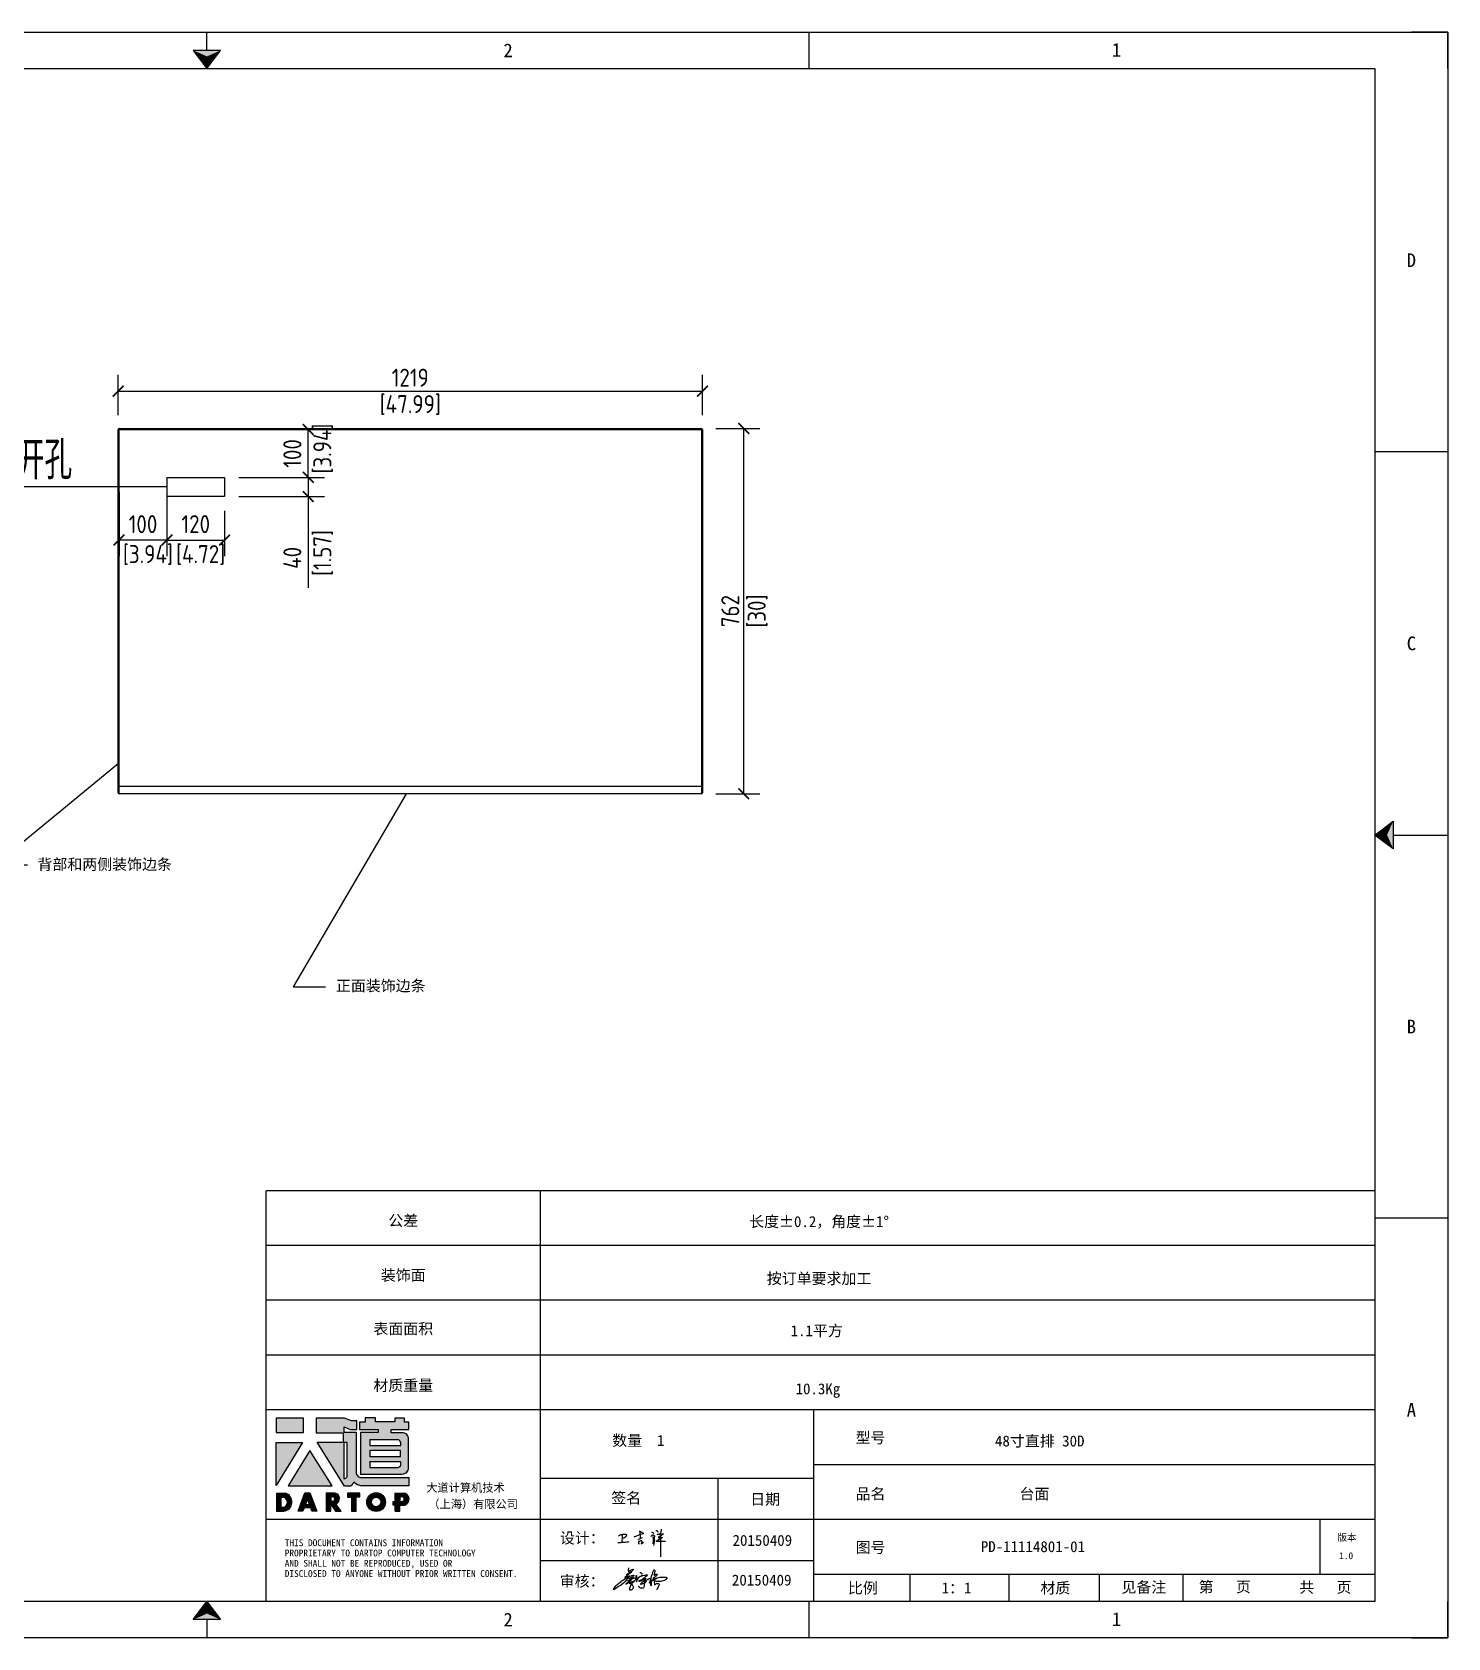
# Model space of a CAD drawing. Header units: inches. Extents: x 777 to 31414, y -57949 to 2393.
# Drawn here: x 26452 to 29406, y -57949 to -54598 of the extents above; entities that cross this region are included whole.
import ezdxf
from ezdxf import colors
from ezdxf.entities.mleader import LeaderData, LeaderLine
from ezdxf.enums import TextEntityAlignment as Align
from ezdxf.math import Vec2, Vec3

# ---------------------------------------------------------------- set-up
doc = ezdxf.new("R2010")
doc.units = ezdxf.units.IN
doc.header["$LTSCALE"] = 0.605
doc.header["$MEASUREMENT"] = 0
doc.header["$PDMODE"] = 3
doc.header["$PDSIZE"] = 0.25
doc.linetypes.add('DOT', pattern=[0.2, 0.1, -0.1])
doc.layers.get('0').update_dxf_attribs({"linetype": 'CONTINUOUS'})
doc.layers.get('Defpoints').update_dxf_attribs({"linetype": 'CONTINUOUS'})
doc.layers.add('dim', color=2, linetype='CONTINUOUS', lineweight=9)
for name, color, linetype in [('print', 30, 'CONTINUOUS'), ('TITLEBLOCK', 7, 'CONTINUOUS'), ('WORKSURFACE', 7, 'CONTINUOUS')]:
    doc.layers.add(name, color=color, linetype=linetype)
doc.styles.add('Dartop', font='')
doc.styles.add('Dartop Text Style', font='gbenor.shx', dxfattribs={"bigfont": 'gbcbig.shx'})
doc.styles.add('hzHT', font='simhei.ttf')
doc.styles.get("Standard").update_dxf_attribs({"font": 'txt', "width": 0.7})
doc.styles.get('Dartop').set_extended_font_data('FangSong_GB2312')
doc.dimstyles.new('Dartop DIM Style', dxfattribs={"dimscale": 15, "dimtxt": 2.5, "dimasz": 1.5, "dimexe": 2.25, "dimexo": 2, "dimtad": 1, "dimdec": 0, "dimdsep": 46, "dimtxsty": 'Dartop Text Style', "dimblk": 'ARCHTICK', "dimcen": 0.09, "dimadec": 1, "dimazin": 0, "dimtfac": 1, "dimtdec": 0, "dimtofl": 0, "dimtmove": 0, "dimatfit": 3, "dimfxl": 0, "dimtolj": 1, "dimtzin": 0, "dimarcsym": 0})
doc.dimstyles.get("Standard").update_dxf_attribs({"dimtxt": 0.1, "dimasz": 0.125, "dimexe": 0.18, "dimexo": 0.0625, "dimgap": 0.09, "dimtad": 0, "dimtih": 1, "dimtoh": 1, "dimdec": 3, "dimzin": 4, "dimdsep": 46, "dimtxsty": 'Standard', "dimblk": '_FILLED', "dimblk1": '_FILLED', "dimblk2": '_FILLED', "dimcen": 0.09, "dimadec": 0, "dimazin": 0, "dimtol": 1, "dimtp": 0.008, "dimtm": 0.008, "dimtfac": 1, "dimtdec": 3, "dimtofl": 0, "dimtmove": 0, "dimatfit": 3, "dimldrblk": '_FILLED', "dimfxl": 0, "dimtolj": 1, "dimtzin": 4, "dimarcsym": 0})

# ---------------------------------------------------------------- blocks, each defined once
blk = doc.blocks.new('*U140')
at = {"color": 254, "linetype": 'Continuous', "extrusion": (0, 0, -1)}
for points in [[(-17, 0.333), (-16.812, 0.25), (-17, 0.5)], [(-17, 0.333), (-17, 0.5), (-17.188, 0.25)], [(-17, 0.333), (-17.188, 0.25), (-16.812, 0.25)]]:
    blk.add_solid(points, dxfattribs=at)
blk = doc.blocks.new('*U139')
at = {"color": 254, "linetype": 'Continuous', "extrusion": (0, 0, -1)}
for points in [[(-33.167, 11), (-33, 11), (-33.25, 11.188)], [(-33.167, 11), (-33.25, 11.188), (-33.25, 10.812)], [(-33.167, 11), (-33.25, 10.812), (-33, 11)]]:
    blk.add_solid(points, dxfattribs=at)
blk = doc.blocks.new('*U141')
at = {"color": 254, "linetype": 'Continuous'}
for points in [[(17, 21.667), (17.188, 21.75), (16.812, 21.75)], [(17, 21.667), (16.812, 21.75), (17, 21.5)], [(17, 21.667), (17, 21.5), (17.188, 21.75)]]:
    blk.add_solid(points, dxfattribs=at)
blk = doc.blocks.new('dadao')
for p, q in [((48, 19.2), (44.9, 10.4)), ((44.9, 10.4), (51.2, 10.4)), ((51.2, 10.4), (48, 19.2))]:
    blk.add_line(p, q)
for points in [[(41.8, 121.6), (41.8, 143.7), (-0.4, 143.7), (-0.4, 121.6), (41.8, 121.6)], [(104.8, 122), (104.8, 130.3), (114.1, 126.3), (124.2, 126.3), (124.2, 139.6), (115.9, 139.6), (105.1, 143.9), (61.5, 143.9)], [(61.7, 144), (61.7, 121.3), (103.9, 121.3)], [(113.4, 38.7), (105.1, 38.7), (63, 106.5), (103.9, 106.5), (103.9, 120.9), (103.9, 121.3)], [(109.7, 53.6), (109.7, 106.2), (104.3, 106.2), (104.3, 50.4), (106.6, 50.4)], [(144.6, 94.4), (144.6, 84.8), (192, 84.8), (192, 94.1), (144.9, 94.1)], [(0, 28), (0, 0), (11.8, 0)], [(0.1, 28), (14, 28)], [(76.8, 28.2), (76.8, 0), (84.1, 0), (84.1, 11.1), (91.6, -0.1), (100.3, -0.1), (91.7, 11.1)], [(76.8, 28.2), (90.6, 28.2)], [(120.2, 45), (119.5, 45), (119.5, 44.6)], [(183.7, 0), (183.7, 9.6), (180.6, 9.6), (180.6, 14.9), (183.8, 14.9), (183.8, 28.1), (196.1, 28.1), (196.5, 28.1)], [(7.1, 21.8), (7.1, 6.1), (12, 6.1)], [(7.1, 21.8), (11.4, 21.8)], [(84, 22.7), (84, 15.3), (87.2, 15.3)], [(84, 22.7), (87.3, 22.7)], [(183.7, 0), (190.9, 0), (190.9, 9.6), (198.8, 9.6)], [(194.9, 22.3), (190.8, 22.3), (190.8, 15), (194.4, 15)]]:
    blk.add_lwpolyline(points)
blk.add_lwpolyline([(137.1, 144.2), (137.1, 137.9), (128.3, 137.9), (128.3, 126.5), (157.3, 126.5), (157.3, 121.5), (130.3, 121.5), (130.3, 57.5), (194.4, 57.5, 0.414214), (204.4, 67.5), (204.4, 111.3, 0.414214), (194.4, 121.3), (177.5, 121.3), (177.5, 126.3), (204.7, 126.3), (204.7, 137.7), (198.2, 137.7), (198.2, 143.9), (183.3, 143.9), (183.3, 138), (153, 138), (153, 144.2), (137.1, 144.2)], format="xyb", close=True)
for points in [[(-0.3, 106.2), (40.4, 106.2), (-0.3, 39.7), (-0.3, 106.2)], [(51.7, 94.1), (18.4, 39.3), (86.2, 39.3)], [(43.8, 28.2), (51.8, 28.2), (62.6, -0.1), (55, -0.1), (53.2, 5), (42.9, 5), (41.1, 0), (33.6, 0)], [(110, 28.1), (110, 21.9), (116, 21.9), (116, -0.1), (123.2, -0.1), (123.2, 22), (129.2, 22), (129.2, 28.1), (110, 28.1)]]:
    blk.add_lwpolyline(points, close=True)
for points in [[(104.8, 122), (123.4, 122), (123.4, 60, 0.414214), (131.4, 52), (204.8, 52), (204.8, 39.1), (131.7, 39.1)], [(144.3, 110.8), (144.3, 101.8), (192.3, 101.8), (192.3, 105.5, 0.414214), (187.3, 110.5), (144.3, 110.5)], [(144.6, 77), (144.6, 67.5), (187.6, 67.5, 0.414214), (192.6, 72.5), (192.6, 76.4), (144.6, 76.4)]]:
    blk.add_lwpolyline(points, format="xyb")
for radius in [14.5, 7.44]:
    blk.add_circle((154.2, 14.2), radius)
for centre, radius, start, end in [((99.2, 60.7), 12.6, 305.6399, 325.969), ((9.6, 14.2), 14.4, 278.6604, 72.3203), ((88.6, 19.4), 8.95, 290.6073, 77.2124), ((111.6, 46.7), 8.19, 282.9811, 347.6627), ((136, 61.7), 22.9, 226.7358, 259.3209), ((195.7, 18.6), 9.51, 288.8959, 85.2442), ((8.5, 13.9), 8.49, 294.2143, 69.7177), ((86.4, 19), 3.8, 282.527, 76.7196), ((193.7, 18.7), 3.8, 280.9891, 72.5513)]:
    blk.add_arc(centre, radius, start, end)
blk = doc.blocks.new('_FILLED')
at = {"color": 0, "linetype": 'ByBlock'}
blk.add_solid([(0, 0), (-1, 0.16), (-1, -0.16)], dxfattribs=at)
blk = doc.blocks.new('_ArchTick')
at = {"color": 0, "linetype": 'ByBlock', "const_width": 0.15}
blk.add_lwpolyline([(-0.5, -0.5), (0.5, 0.5)], dxfattribs=at)
blk = doc.blocks.new('*D195')
at = {"layer": 'Defpoints', "color": 0}
for p in [(27850.5, -55347.3), (26631.5, -55427.2), (27850.5, -55427.2)]:
    blk.add_point(p, dxfattribs=at)
at = {"layer": 'dim', "color": 0, "lineweight": -2}
for p, q in [((26631.5, -55397.2), (26631.5, -55313.5)), ((27850.5, -55397.2), (27850.5, -55313.5)), ((26631.5, -55347.3), (27850.5, -55347.3))]:
    blk.add_line(p, q, dxfattribs=at)
at = {"layer": 'dim', "color": 0, "lineweight": -2, "xscale": 22.5, "yscale": 22.5, "zscale": 22.5, "rotation": 180}
blk.add_blockref('_ArchTick', (26631.5, -55347.3), dxfattribs=at)
at = {"layer": 'dim', "color": 0, "lineweight": -2, "xscale": 22.5, "yscale": 22.5, "zscale": 22.5}
blk.add_blockref('_ArchTick', (27850.5, -55347.3), dxfattribs=at)
at = {"layer": 'dim', "color": 0, "char_height": 37.5, "attachment_point": 5, "style": 'Dartop Text Style'}
for s, insert in [('\\A1;1219', (27241, -55319.1)), ('\\A1;[47.99]', (27241, -55376.2))]:
    blk.add_mtext(s, dxfattribs=dict(at, insert=insert))
blk = doc.blocks.new('*D196')
at = {"layer": 'Defpoints', "color": 0}
for p in [(27848.5, -55425.2), (27936.9, -55425.2), (27848.5, -56187.2)]:
    blk.add_point(p, dxfattribs=at)
at = {"layer": 'dim', "color": 0, "lineweight": -2}
for p, q in [((27878.5, -55425.2), (27970.6, -55425.2)), ((27936.9, -56187.2), (27936.9, -55425.2)), ((27878.5, -56187.2), (27970.6, -56187.2))]:
    blk.add_line(p, q, dxfattribs=at)
at = {"layer": 'dim', "color": 0, "lineweight": -2, "xscale": 22.5, "yscale": 22.5, "zscale": 22.5}
for p, rotation in [((27936.9, -55425.2), 90), ((27936.9, -56187.2), 270)]:
    blk.add_blockref('_ArchTick', p, dxfattribs=dict(at, rotation=rotation))
at = {"layer": 'dim', "color": 0, "char_height": 37.5, "attachment_point": 5, "rotation": 90, "style": 'Dartop Text Style'}
for s, insert in [('\\A1;762', (27908.7, -55806.2)), ('\\A1;[30]', (27965.8, -55806.2))]:
    blk.add_mtext(s, dxfattribs=dict(at, insert=insert))
blk = doc.blocks.new('h')
for p, q in [((20773.3, -2331.8), (20775.3, -2338.7)), ((20789.1, -2340.9), (20773.5, -2331.9)), ((20775.3, -2338.7), (20775.6, -2351.2)), ((20845.7, -2343.5), (20848.4, -2353)), ((20768.1, -2360.9), (20773, -2359.1)), ((20769.5, -2366.9), (20769.8, -2370.6)), ((20769.8, -2370.6), (20770.9, -2378)), ((20770.9, -2378), (20771.5, -2370.6)), ((20772.4, -2369.3), (20774.9, -2367.8)), ((20773, -2359.1), (20784.1, -2355.2)), ((20775.6, -2351.2), (20775.5, -2357.3)), ((20782.2, -2369.2), (20780, -2377.1)), ((20780, -2377.1), (20788.3, -2371.3)), ((20780.1, -2366.4), (20780.8, -2366.4)), ((20781.9, -2367.4), (20782.2, -2369.2)), ((20848.9, -2370.3), (20847.9, -2424)), ((20848.4, -2353), (20848.9, -2370.3))]:
    blk.add_line(p, q)
for points in [[(20699.1, -2348.2, -0.029745), (20704.6, -2345.4, -0.046842), (20708.4, -2344.2, -0.00919), (20714.3, -2343, -0.018517), (20717.2, -2342.5, -0.037841), (20720.3, -2342.4, -0.039541), (20723.2, -2342.8, -0.149785), (20726, -2344.3, -0.204935), (20726.9, -2346.6, -0.074872), (20726.5, -2348.3, -0.061615), (20725.6, -2350.3, -0.034204), (20723.8, -2352.6, -0.045776), (20722.3, -2354.1, -0.054985), (20720.4, -2355.3, -0.036348), (20717.3, -2356.5, -0.067752), (20715.7, -2356.8, -0.043553), (20713.2, -2356.7)], [(20755, -2351.9, -0.024077), (20759.9, -2350.1, -0.013147), (20768.7, -2346.5, -0.00522), (20775.4, -2344.1, -0.018517), (20777.3, -2343.4, -0.008274), (20786.3, -2341, -0.039541), (20788.3, -2340.8, -0.079216), (20789.4, -2341, -0.204935)], [(20816.8, -2335, -0.053561), (20819.6, -2336.1, -0.075272), (20821.3, -2337.3, -0.005295), (20822.5, -2338.5, -0.009337), (20823.1, -2339.1, -0.026146), (20823.7, -2339.8, -0.016644), (20824.5, -2340.9)], [(20832.1, -2329.2, -0.053561), (20834.9, -2330.3, -0.075272), (20836.7, -2331.5, -0.005295), (20837.8, -2332.6, -0.009337), (20838.5, -2333.3, -0.026146), (20839, -2334, -0.016644), (20839.8, -2335.1)], [(20836, -2343.7, -0.02797), (20842.1, -2342.6, -0.048868), (20845.6, -2342.2, -0.00919), (20851.1, -2341.4, -0.018517), (20853.9, -2341.1, -0.037841), (20856.7, -2341.2, -0.039541), (20859.4, -2341.6, -0.018282), (20840.6, -2354.7, -0.000937)], [(20847.6, -2340.2, 0.021784), (20849.6, -2335.9, 0.028296), (20850.8, -2332.4, 0.008136), (20851.9, -2328.2, 0.028913), (20852.2, -2327, 0.08193), (20852.1, -2325.9, 0.075058), (20851.7, -2324.7, 0.275043)], [(20696.6, -2372.4, 0.002073), (20710.6, -2371.9, 0.016137), (20719.6, -2371.3, 0.008314), (20736.9, -2369.3)], [(20813.5, -2350.1, 0.007348), (20815.9, -2348.7, 0.008421), (20818, -2347.3, 0.009459), (20819.7, -2346.2, -0.016325), (20820.7, -2345.5, -0.173771), (20821.8, -2345.3, -0.085159), (20823.9, -2346, -0.125883), (20826, -2347.9, -0.160659), (20826.6, -2350.1, -0.010447), (20826.5, -2352.3, -0.008247), (20826.2, -2355.1, -0.002698), (20825.3, -2374, 0.001562), (20823.9, -2383.7, 0.016137)]]:
    blk.add_lwpolyline(points, format="xyb")
for points in [[(20711.3, -2343.5), (20711.3, -2343.5), (20711.5, -2355.8), (20710.7, -2368), (20710.6, -2371.9)], [(20821.5, -2350.6), (20822.4, -2359.2), (20822.2, -2364.9), (20821.7, -2369), (20821.3, -2376.3), (20823.6, -2368.5), (20827.2, -2366.3), (20829.5, -2366.3)], [(20840.6, -2354.7), (20850, -2354.7), (20855, -2354.3), (20845.9, -2361.1), (20840.5, -2364), (20833, -2367.5), (20863.2, -2367.4), (20865.9, -2367.3)]]:
    blk.add_lwpolyline(points)
for centre, radius, start, end in [((20773.7, -2371.2), 2.3, 121.9907, 163.6016), ((20787.5, -2406), 40.3, 100.6183, 108.2482), ((20780.8, -2367.6), 1.15, 9.4675, 90)]:
    blk.add_arc(centre, radius, start, end)
blk = doc.blocks.new('CAIYUQIANG')
for p, q in [((27649.9, -25061), (27651.9, -25059.4)), ((27651.9, -25059.4), (27654.7, -25057.2)), ((27654.7, -25057.2), (27656.5, -25055.9)), ((27656.5, -25055.9), (27658.3, -25054.6)), ((27659.8, -25060.4), (27656.6, -25063.3)), ((27658.3, -25054.6), (27659.6, -25053.7)), ((27659.6, -25053.7), (27662.2, -25052.1)), ((27660.6, -25059.8), (27659.8, -25060.4)), ((27663.6, -25056.9), (27660.6, -25059.8)), ((27662.2, -25052.1), (27664.9, -25050.5)), ((27662.9, -25048.8), (27669.7, -25045.8)), ((27663.2, -25048.6), (27662.9, -25048.8)), ((27663.6, -25048.1), (27663.2, -25048.6)), ((27665.3, -25046.6), (27663.6, -25048.1)), ((27666.3, -25053.5), (27663.6, -25056.9)), ((27664.9, -25050.5), (27668.5, -25048.7)), ((27667.5, -25060.4), (27664.9, -25062)), ((27667.4, -25044.9), (27665.3, -25046.6)), ((27675.7, -25037.4), (27665.9, -25043)), ((27665.9, -25043), (27677.3, -25038.1)), ((27668.2, -25051.4), (27666.3, -25053.5)), ((27670.6, -25042.2), (27667.4, -25044.9)), ((27670.3, -25058.4), (27667.5, -25060.4)), ((27667.7, -25061.6), (27670.5, -25060.2)), ((27670.9, -25048.6), (27668.2, -25051.4)), ((27668.5, -25048.7), (27673.6, -25046.3)), ((27668.6, -25056), (27674.9, -25053.6)), ((27672.1, -25054.2), (27668.6, -25056)), ((27670.4, -25028.6), (27669.5, -25034.5)), ((27669.5, -25034.5), (27670.5, -25036.5)), ((27669.7, -25045.8), (27671.3, -25045.2)), ((27672, -25057.1), (27670.3, -25058.4)), ((27670.5, -25036.5), (27674.7, -25033.4)), ((27670.5, -25060.2), (27673.3, -25059)), ((27677.3, -25038.1), (27670.6, -25042.2)), ((27671.5, -25047.3), (27670.9, -25048.6)), ((27671.2, -25051), (27679.4, -25049.8)), ((27674.1, -25050.1), (27671.2, -25051)), ((27671.3, -25045.2), (27672.1, -25045.7)), ((27672.1, -25046.2), (27671.5, -25047.3)), ((27672.5, -25060.1), (27671.9, -25060.4)), ((27671.9, -25060.4), (27674.3, -25061.5)), ((27673.8, -25055.8), (27672, -25057.1)), ((27672.1, -25045.7), (27672.1, -25046.2)), ((27675.9, -25052.3), (27672.1, -25054.2)), ((27673.8, -25059.6), (27672.5, -25060.1)), ((27673.3, -25059), (27675.5, -25058)), ((27673.6, -25046.3), (27677.4, -25044.5)), ((27676.2, -25054), (27673.8, -25055.8)), ((27675.2, -25059.1), (27673.8, -25059.6)), ((27676.5, -25048.8), (27674.1, -25050.1)), ((27674.7, -25033.4), (27678, -25031.9)), ((27674.9, -25053.6), (27676.8, -25053.2)), ((27677.8, -25058), (27675.2, -25059.1)), ((27675.5, -25058), (27677.9, -25056.9)), ((27679.9, -25033), (27675.7, -25037.4)), ((27678.6, -25051.7), (27675.9, -25052.3)), ((27677.2, -25053.4), (27676.2, -25054)), ((27679.1, -25047.4), (27676.5, -25048.8)), ((27676.8, -25053.2), (27677.2, -25053.4)), ((27677.4, -25044.5), (27680, -25043.8)), ((27677.5, -25061.9), (27679.6, -25059.6)), ((27679, -25057.7), (27677.8, -25058)), ((27677.9, -25056.9), (27680, -25056.9)), ((27678, -25031.9), (27679.7, -25031.6)), ((27683.3, -25050.5), (27678.6, -25051.7)), ((27680, -25057.5), (27679, -25057.7)), ((27680.6, -25045.9), (27679.1, -25047.4)), ((27679.4, -25049.8), (27681.5, -25049.6)), ((27679.6, -25059.6), (27680.6, -25058.4)), ((27679.7, -25031.6), (27680.1, -25032.2)), ((27680.1, -25032.2), (27679.9, -25033)), ((27680, -25043.8), (27681.2, -25043.8)), ((27680, -25056.9), (27680.5, -25057.1)), ((27680.5, -25057.1), (27680, -25057.5)), ((27681.2, -25044.7), (27680.6, -25045.9)), ((27680.6, -25058.4), (27681.3, -25057.6)), ((27681.2, -25043.8), (27681.2, -25044.7)), ((27681.3, -25057.6), (27682.9, -25055.7)), ((27681.5, -25049.6), (27682.7, -25049.7)), ((27682.7, -25049.7), (27683.3, -25050.5)), ((27682.9, -25055.7), (27683.9, -25054.7)), ((27683.9, -25054.7), (27684.6, -25054)), ((27684.6, -25054), (27685.6, -25053.1)), ((27685.6, -25053.1), (27686, -25048.7)), ((27686, -25048.7), (27686.1, -25046.8)), ((27686.1, -25046.8), (27686.2, -25045.4)), ((27686.2, -25045.4), (27686.3, -25045)), ((27686.3, -25045), (27686.6, -25045)), ((27686.6, -25045), (27686.7, -25045.1)), ((27686.7, -25045.1), (27686.9, -25049.2)), ((27686.9, -25049.2), (27686.9, -25051.7)), ((27686.9, -25051.7), (27686.9, -25054.8)), ((27686.9, -25054.8), (27686.9, -25055.8)), ((27686.9, -25055.8), (27687, -25056.5)), ((27687, -25056.5), (27687.2, -25056.9)), ((27687.2, -25056.9), (27687.5, -25056.9)), ((27687.5, -25056.9), (27687.8, -25056.5)), ((27687.8, -25056.5), (27688, -25055.9)), ((27688, -25055.9), (27688.6, -25054.6)), ((27688.6, -25054.6), (27689.1, -25053.3)), ((27689.1, -25053.3), (27689.5, -25052.1)), ((27689.5, -25052.1), (27690.2, -25050.1)), ((27690.2, -25050.1), (27690.5, -25049.4)), ((27690.5, -25049.4), (27691.2, -25048.7)), ((27691.2, -25048.7), (27693.8, -25046.9)), ((27692.5, -25055.7), (27691.9, -25055.8)), ((27691.9, -25055.8), (27691.9, -25056.2)), ((27691.9, -25056.2), (27693.4, -25056.2)), ((27693.9, -25055.2), (27692.5, -25055.7)), ((27693.4, -25056.2), (27695.2, -25055.9)), ((27693.8, -25046.9), (27694.7, -25046.4)), ((27697.3, -25053.7), (27693.9, -25055.2)), ((27694.7, -25046.4), (27695.8, -25045.9)), ((27695.2, -25055.9), (27696.4, -25055.5)), ((27695.8, -25045.9), (27698.2, -25045)), ((27696.4, -25055.5), (27698.6, -25054.5)), ((27698, -25059.9), (27696.5, -25061.2)), ((27700.1, -25052.2), (27697.3, -25053.7)), ((27700.7, -25057.4), (27698, -25059.9)), ((27698.2, -25045), (27699.9, -25044.7)), ((27698.6, -25054.5), (27700.1, -25053.8)), ((27699.9, -25044.7), (27702.8, -25044)), ((27703.1, -25050.1), (27700.1, -25052.2)), ((27700.1, -25053.8), (27701.4, -25053.2)), ((27703.2, -25055.4), (27700.7, -25057.4)), ((27701.4, -25053.2), (27703, -25052.5)), ((27701.9, -25060.7), (27705, -25058.6)), ((27702.8, -25044), (27704.8, -25043.7)), ((27703, -25052.5), (27704.6, -25051.8)), ((27703.4, -25059.2), (27703, -25063.9)), ((27705.3, -25048.2), (27703.1, -25050.1)), ((27705.1, -25053.8), (27703.2, -25055.4)), ((27703.5, -25058.1), (27703.4, -25059.2)), ((27703.9, -25057), (27703.5, -25058.1)), ((27704.3, -25056.3), (27703.9, -25057)), ((27704.9, -25055.3), (27704.3, -25056.3)), ((27704.6, -25051.8), (27705.9, -25051.1)), ((27704.8, -25043.7), (27707, -25043.4)), ((27705.1, -25055), (27704.9, -25055.3)), ((27705, -25058.6), (27706.4, -25057.7)), ((27706, -25052.8), (27705.1, -25053.8)), ((27706.3, -25055), (27705.1, -25055)), ((27708, -25045.9), (27705.3, -25048.2)), ((27705.9, -25051.1), (27706.4, -25051.1)), ((27706.6, -25051.6), (27706, -25052.8)), ((27706.8, -25055.3), (27706.3, -25055)), ((27706.4, -25051.1), (27706.6, -25051.6)), ((27706.4, -25057.7), (27707.4, -25057)), ((27707.5, -25055.8), (27706.8, -25055.3)), ((27707, -25043.4), (27708, -25043.4)), ((27707.4, -25057), (27707.8, -25056.8)), ((27707.8, -25056.8), (27707.5, -25055.8)), ((27708, -25043.4), (27709, -25043.5)), ((27710.1, -25044), (27708, -25045.9)), ((27709, -25043.5), (27709.7, -25043.8)), ((27709.7, -25043.8), (27710.1, -25044)), ((27710, -25054.2), (27711.2, -25052.7)), ((27711.2, -25052.7), (27712.6, -25051.4)), ((27712.6, -25051.4), (27713.4, -25050.9)), ((27713.4, -25050.9), (27714.2, -25050.8)), ((27713.7, -25060.6), (27714.5, -25059.1)), ((27714, -25059.3), (27713.7, -25060.1)), ((27713.7, -25060.1), (27713.7, -25060.6)), ((27714.3, -25058.6), (27714, -25059.3)), ((27714.2, -25050.8), (27715, -25050.8)), ((27715, -25056.9), (27714.3, -25058.6)), ((27714.5, -25059.1), (27715.1, -25058.3)), ((27715, -25050.8), (27715.4, -25050.8)), ((27715.5, -25055.4), (27715, -25056.9)), ((27715.1, -25058.3), (27715.6, -25057.9)), ((27715.4, -25050.8), (27715.6, -25051)), ((27715.9, -25053.9), (27715.5, -25055.4)), ((27715.6, -25051), (27715.8, -25051.2)), ((27715.6, -25057.9), (27716.2, -25057.8)), ((27715.8, -25051.2), (27715.9, -25051.2)), ((27715.9, -25051.2), (27716, -25051.4)), ((27716, -25053.3), (27715.9, -25053.9)), ((27716, -25051.4), (27716, -25051.4)), ((27716, -25051.4), (27716, -25051.5)), ((27716, -25051.5), (27716.1, -25051.6)), ((27716.1, -25052.4), (27716, -25053.3)), ((27716.1, -25051.6), (27716.1, -25051.8)), ((27716.1, -25051.8), (27716.1, -25052.4)), ((27716.2, -25057.8), (27716.9, -25057.9)), ((27716.8, -25062.6), (27717, -25060.1)), ((27716.9, -25057.9), (27717.2, -25058.1)), ((27717, -25060.1), (27717.1, -25058.6)), ((27717.1, -25058.6), (27717.2, -25057.5)), ((27717.2, -25057.5), (27717.7, -25052.4)), ((27717.2, -25058.1), (27717.6, -25058.7)), ((27717.6, -25058.7), (27717.6, -25060.8)), ((27717.7, -25050), (27718.5, -25046)), ((27717.7, -25052.4), (27717.7, -25050)), ((27718.5, -25046), (27720.2, -25040.9)), ((27719, -25056.7), (27720.6, -25055.2)), ((27719, -25056.7), (27720.6, -25055.4)), ((27720.6, -25055.4), (27719, -25056.7)), ((27719.4, -25056.1), (27719, -25056.7)), ((27720.3, -25054.8), (27719.4, -25056.1)), ((27720.2, -25040.9), (27720.7, -25039.5)), ((27721, -25053.7), (27720.3, -25054.8)), ((27720.6, -25055.2), (27721.9, -25054.1)), ((27720.7, -25039.5), (27721.2, -25038)), ((27722.6, -25051.2), (27721, -25053.7)), ((27721.2, -25038), (27721.6, -25036.6)), ((27721.6, -25036.6), (27722.4, -25034.9)), ((27721.8, -25052.4), (27722.1, -25051.2)), ((27721.9, -25054.1), (27721.8, -25052.4)), ((27721.9, -25054.1), (27723.5, -25052.8)), ((27722.2, -25054.5), (27721.9, -25054.1)), ((27722.1, -25051.2), (27722.6, -25049.3)), ((27723.2, -25055.7), (27722.2, -25054.5)), ((27722.4, -25034.9), (27723.3, -25033.3)), ((27722.6, -25049.3), (27723.4, -25048.2)), ((27723.9, -25049.1), (27722.6, -25051.2)), ((27725.1, -25056.1), (27723.2, -25055.7)), ((27723.3, -25033.3), (27723.8, -25032.7)), ((27723.4, -25048.2), (27724, -25048.2)), ((27723.5, -25052.8), (27725.7, -25051.8)), ((27723.8, -25032.7), (27724.4, -25032.7)), ((27724.9, -25047.9), (27723.9, -25049.1)), ((27724.2, -25041.9), (27724, -25042.9)), ((27724, -25042.9), (27724, -25043.8)), ((27724, -25043.8), (27724.5, -25044.5)), ((27724, -25048.2), (27725, -25049.3)), ((27724.3, -25057.3), (27724.1, -25059.8)), ((27724.1, -25059.8), (27724.2, -25062.5)), ((27724.7, -25038.7), (27724.2, -25041.9)), ((27724.8, -25054.3), (27724.3, -25057.3)), ((27724.3, -25057.3), (27724.3, -25057.3)), ((27724.4, -25032.7), (27724.8, -25033.4)), ((27724.5, -25044.5), (27724.9, -25044.1)), ((27726, -25051.7), (27724.6, -25052.3)), ((27724.6, -25052.3), (27724.8, -25054.3)), ((27724.9, -25037.3), (27724.7, -25038.7)), ((27724.8, -25033.4), (27725.1, -25034.5)), ((27725.1, -25035.4), (27724.9, -25037.3)), ((27724.9, -25044.1), (27726.2, -25043.2)), ((27726.1, -25047), (27724.9, -25047.9)), ((27725, -25049.3), (27726, -25051.7)), ((27725.1, -25034.5), (27725.1, -25035.4)), ((27728.6, -25056.9), (27725.1, -25056.1)), ((27725.7, -25051.8), (27728.1, -25050.8)), ((27727.7, -25045.8), (27726.1, -25047)), ((27726.2, -25043.2), (27727.3, -25042.5)), ((27727.3, -25042.5), (27728.7, -25041.6)), ((27728.8, -25044.9), (27727.7, -25045.8)), ((27728.1, -25050.8), (27730.4, -25049.9)), ((27731.5, -25056.9), (27728.6, -25056.9)), ((27728.7, -25041.6), (27729.4, -25041.6)), ((27729.8, -25043.2), (27728.8, -25044.9)), ((27729.4, -25041.6), (27729.8, -25042.2)), ((27729.8, -25042.2), (27729.8, -25043.2)), ((27730.4, -25049.9), (27734.3, -25049)), ((27734.6, -25056.9), (27731.5, -25056.9)), ((27734.3, -25049), (27736.4, -25048.5)), ((27736.4, -25056.9), (27734.6, -25056.9)), ((27736.4, -25048.5), (27738, -25048.5)), ((27737.5, -25056.9), (27736.4, -25056.9)), ((27739.9, -25056.2), (27737.5, -25056.9)), ((27738, -25048.5), (27741.4, -25048.2)), ((27742.8, -25055.5), (27739.9, -25056.2)), ((27741.4, -25048.2), (27743.3, -25048.1)), ((27745.3, -25054.8), (27742.8, -25055.5)), ((27743.3, -25048.1), (27745.9, -25048.1)), ((27747, -25053.9), (27745.3, -25054.8)), ((27745.9, -25048.1), (27747.9, -25048.3)), ((27749, -25052.8), (27747, -25053.9)), ((27747.9, -25048.3), (27749.6, -25048.7)), ((27749.8, -25051.7), (27749, -25052.8)), ((27749.6, -25048.7), (27750.5, -25049.8)), ((27750.6, -25050.8), (27749.8, -25051.7)), ((27750.5, -25049.8), (27750.6, -25050.8)), ((27639.2, -25074.1), (27639.8, -25072.4)), ((27640.1, -25074.1), (27639.2, -25074.1)), ((27639.8, -25072.4), (27641, -25070.5)), ((27641.8, -25073.4), (27640.1, -25074.1)), ((27641, -25070.5), (27642.4, -25068.7)), ((27643.4, -25072.1), (27641.8, -25073.4)), ((27642.4, -25068.7), (27644.1, -25066.6)), ((27645.7, -25070.6), (27643.4, -25072.1)), ((27644.1, -25066.6), (27646.1, -25064.4)), ((27649.4, -25068), (27645.7, -25070.6)), ((27646.1, -25064.4), (27648.2, -25062.5)), ((27648.2, -25062.5), (27649.9, -25061)), ((27653.3, -25065.6), (27649.4, -25068)), ((27656.6, -25063.3), (27653.3, -25065.6)), ((27664.9, -25062.9), (27667.7, -25061.6)), ((27664.9, -25062), (27664.9, -25062.9)), ((27672.7, -25072.4), (27673.6, -25068.9)), ((27672.7, -25073.7), (27672.7, -25072.4)), ((27672.9, -25074.4), (27672.7, -25073.7)), ((27673.5, -25075.1), (27672.9, -25074.4)), ((27674.1, -25075.4), (27673.5, -25075.1)), ((27673.6, -25068.9), (27674.3, -25066.8)), ((27675, -25075.4), (27674.1, -25075.4)), ((27674.3, -25061.5), (27677.2, -25063.7)), ((27674.3, -25066.8), (27675.3, -25065)), ((27676.4, -25074.9), (27675, -25075.4)), ((27675.3, -25065), (27676.4, -25063.4)), ((27676.4, -25063.4), (27677.5, -25061.9)), ((27677.2, -25074.4), (27676.4, -25074.9)), ((27677.2, -25063.7), (27678.8, -25065.4)), ((27678.3, -25073.5), (27677.2, -25074.4)), ((27679.1, -25072.5), (27678.3, -25073.5)), ((27678.8, -25065.4), (27679.4, -25066.6)), ((27679.8, -25071), (27679.1, -25072.5)), ((27679.4, -25066.6), (27679.9, -25067.9)), ((27680, -25070), (27679.8, -25071)), ((27679.9, -25067.9), (27680, -25069)), ((27680, -25069), (27680, -25070)), ((27691, -25067.9), (27690.7, -25067.5)), ((27691.8, -25068.5), (27691, -25067.9)), ((27692.9, -25069.4), (27691.8, -25068.5)), ((27694, -25070.3), (27692.9, -25069.4)), ((27695.5, -25070.9), (27694, -25070.3)), ((27695.5, -25062.1), (27695, -25062.5)), ((27695, -25062.5), (27695, -25062.8)), ((27695, -25062.8), (27695.4, -25063)), ((27695.4, -25063), (27696.6, -25063)), ((27696.5, -25061.2), (27695.5, -25062.1)), ((27697.1, -25071.4), (27695.5, -25070.9)), ((27696.6, -25063), (27698.7, -25062.4)), ((27699, -25071.4), (27697.1, -25071.4)), ((27698.7, -25062.4), (27701.9, -25060.7)), ((27700.5, -25071.4), (27699, -25071.4)), ((27701.7, -25070.7), (27700.5, -25071.4)), ((27702.4, -25068.8), (27701.7, -25070.7)), ((27702.9, -25065), (27702.4, -25068.8)), ((27703, -25063.9), (27702.9, -25065)), ((27716.6, -25063.7), (27716.8, -25062.6)), ((27716.6, -25064.9), (27716.6, -25063.7)), ((27717, -25065.4), (27716.6, -25064.9)), ((27718.3, -25066.4), (27717, -25065.4)), ((27717.6, -25060.8), (27717.6, -25062.5)), ((27717.6, -25062.5), (27717.7, -25064.3)), ((27717.7, -25064.3), (27717.7, -25065.5)), ((27717.7, -25065.5), (27718.3, -25066.4)), ((27724.2, -25062.5), (27724.5, -25063.9)), ((27724.5, -25063.9), (27726.1, -25063.8)), ((27726.1, -25063.8), (27727.2, -25062.4)), ((27727.2, -25062.4), (27728.7, -25061.7)), ((27728.7, -25061.7), (27730.6, -25061.7)), ((27729.9, -25073.7), (27728.8, -25073.7)), ((27730.7, -25072), (27729.9, -25073.7)), ((27730.6, -25061.7), (27732.5, -25061.7)), ((27732.4, -25068.5), (27730.7, -25072)), ((27733.1, -25067), (27732.4, -25068.5)), ((27732.5, -25061.7), (27734, -25062.9)), ((27734, -25064.2), (27733.1, -25067)), ((27734, -25062.9), (27734, -25064.2))]:
    blk.add_line(p, q)
blk.add_lwpolyline([(27694.2, -25038.4, -0.053561), (27695.8, -25039, -0.075272), (27696.8, -25039.7, -0.005295), (27697.5, -25040.4, -0.009337), (27697.9, -25040.8, -0.026146), (27698.2, -25041.2, -0.016644), (27698.7, -25041.9)], format="xyb")
blk = doc.blocks.new('*D197')
at = {"layer": 'Defpoints', "color": 0}
for p in [(26633.5, -55527.2), (26733.5, -55527.2), (26633.5, -55657.9)]:
    blk.add_point(p, dxfattribs=at)
at = {"layer": 'dim', "color": 0, "lineweight": -2}
for p, q in [((26633.5, -55557.2), (26633.5, -55691.7)), ((26733.5, -55557.2), (26733.5, -55691.7)), ((26733.5, -55657.9), (26633.5, -55657.9))]:
    blk.add_line(p, q, dxfattribs=at)
at = {"layer": 'dim', "color": 0, "lineweight": -2, "xscale": 22.5, "yscale": 22.5, "zscale": 22.5, "rotation": 180}
blk.add_blockref('_ArchTick', (26633.5, -55657.9), dxfattribs=at)
at = {"layer": 'dim', "color": 0, "lineweight": -2, "xscale": 22.5, "yscale": 22.5, "zscale": 22.5}
blk.add_blockref('_ArchTick', (26733.5, -55657.9), dxfattribs=at)
at = {"layer": 'dim', "color": 0, "insert": (26683.5, -55657.9), "char_height": 37.5, "attachment_point": 5, "style": 'Dartop Text Style'}
blk.add_mtext('\\A1;100\\P [3.94]', dxfattribs=at)
blk = doc.blocks.new('*D198')
at = {"layer": 'Defpoints', "color": 0}
for p in [(26733.5, -55567.2), (26853.5, -55567.2), (26853.5, -55657.9)]:
    blk.add_point(p, dxfattribs=at)
at = {"layer": 'dim', "color": 0, "lineweight": -2}
for p, q in [((26733.5, -55597.2), (26733.5, -55691.7)), ((26853.5, -55597.2), (26853.5, -55691.7)), ((26733.5, -55657.9), (26853.5, -55657.9))]:
    blk.add_line(p, q, dxfattribs=at)
at = {"layer": 'dim', "color": 0, "lineweight": -2, "xscale": 22.5, "yscale": 22.5, "zscale": 22.5, "rotation": 180}
blk.add_blockref('_ArchTick', (26733.5, -55657.9), dxfattribs=at)
at = {"layer": 'dim', "color": 0, "lineweight": -2, "xscale": 22.5, "yscale": 22.5, "zscale": 22.5}
blk.add_blockref('_ArchTick', (26853.5, -55657.9), dxfattribs=at)
at = {"layer": 'dim', "color": 0, "insert": (26793.5, -55657.9), "char_height": 37.5, "attachment_point": 5, "style": 'Dartop Text Style'}
blk.add_mtext('\\A1;120\\P [4.72]', dxfattribs=at)
blk = doc.blocks.new('*D199')
at = {"layer": 'Defpoints', "color": 0}
for p in [(26853.5, -55427.2), (27028.2, -55427.2), (26853.5, -55527.2)]:
    blk.add_point(p, dxfattribs=at)
at = {"layer": 'dim', "color": 0, "lineweight": -2}
for p, q in [((26883.5, -55427.2), (27062, -55427.2)), ((27028.2, -55527.2), (27028.2, -55427.2)), ((26883.5, -55527.2), (27062, -55527.2))]:
    blk.add_line(p, q, dxfattribs=at)
at = {"layer": 'dim', "color": 0, "lineweight": -2, "xscale": 22.5, "yscale": 22.5, "zscale": 22.5}
for p, rotation in [((27028.2, -55427.2), 90), ((27028.2, -55527.2), 270)]:
    blk.add_blockref('_ArchTick', p, dxfattribs=dict(at, rotation=rotation))
at = {"layer": 'dim', "color": 0, "insert": (27028.2, -55477.2), "char_height": 37.5, "attachment_point": 5, "rotation": 90, "style": 'Dartop Text Style'}
blk.add_mtext('\\A1;100\\P [3.94]', dxfattribs=at)
blk = doc.blocks.new('*D200')
at = {"layer": 'Defpoints', "color": 0}
for p in [(26853.5, -55527.2), (26853.5, -55567.2), (27028.2, -55567.2)]:
    blk.add_point(p, dxfattribs=at)
at = {"layer": 'dim', "color": 0, "lineweight": -2}
for p, q in [((26883.5, -55527.2), (27062, -55527.2)), ((27028.2, -55527.2), (27028.2, -55567.2)), ((26883.5, -55567.2), (27062, -55567.2)), ((27028.2, -55567.2), (27028.2, -55757.6))]:
    blk.add_line(p, q, dxfattribs=at)
at = {"layer": 'dim', "color": 0, "lineweight": -2, "xscale": 22.5, "yscale": 22.5, "zscale": 22.5}
for p, rotation in [((27028.2, -55527.2), 90), ((27028.2, -55567.2), 270)]:
    blk.add_blockref('_ArchTick', p, dxfattribs=dict(at, rotation=rotation))
at = {"layer": 'dim', "color": 0, "insert": (27028.2, -55695.1), "char_height": 37.5, "attachment_point": 5, "rotation": 90, "style": 'Dartop Text Style'}
blk.add_mtext('\\A1;40\\P [1.57]', dxfattribs=at)

msp = doc.modelspace()

# ---------------------------------------------------------------- hatches: boundary and pattern name
at = {"layer": 'TITLEBLOCK'}
for points in [[(27018.06, -57490.31), (26961.11, -57490.31), (26961.11, -57520.07), (27018.06, -57520.07)], [(27016.23, -57540.89), (26961.26, -57540.89), (26961.26, -57630.64)], [(27031.47, -57557.18), (26986.53, -57631.24), (27078.03, -57631.24)], [(27136.13, -57646.39), (27110.12, -57646.39), (27110.12, -57654.64), (27118.24, -57654.64), (27118.24, -57684.37), (27127.95, -57684.37), (27127.95, -57654.62), (27136.13, -57654.62)]]:
    msp.add_hatch(color=0, dxfattribs=at).paths.add_polyline_path(points)
h = msp.add_hatch(color=0, dxfattribs=at)
h.paths.add_polyline_path([(27103.18, -57508.4), (27115.75, -57513.83), (27129.34, -57513.83), (27129.34, -57495.84), (27118.12, -57495.84), (27103.52, -57490.07), (27044.97, -57490.07), (27044.97, -57520.49), (27101.93, -57520.49), (27101.93, -57521.11), (27101.93, -57540.55), (27046.7, -57540.55), (27103.51, -57631.98), (27114.76, -57631.98, 0.2793748), (27122.97, -57623.99), (27122.97, -57623.57), (27123.97, -57623.57, 0.1431454), (27139.46, -57631.45), (27238.18, -57631.45), (27238.18, -57614.11), (27139.03, -57614.11, -0.4142136), (27128.24, -57603.32), (27128.24, -57519.53), (27103.18, -57519.53)])
h.paths.add_polyline_path([(27102.51, -57540.94), (27109.75, -57540.94), (27109.75, -57611.9, -0.0889357), (27105.55, -57616.22), (27102.48, -57616.22)], flags=16)
h = msp.add_hatch(color=0, dxfattribs=at)
h.paths.add_polyline_path([(27238.01, -57498.36), (27229.22, -57498.36), (27229.22, -57490), (27209.15, -57490), (27209.15, -57497.94), (27168.16, -57497.94), (27168.16, -57489.59), (27146.69, -57489.59), (27146.69, -57498.1), (27134.83, -57498.1), (27134.83, -57513.5), (27173.97, -57513.5), (27173.97, -57520.31), (27137.5, -57520.31), (27137.5, -57606.57), (27224.09, -57606.57, 0.4142136), (27237.59, -57593.07), (27237.59, -57534, 0.4142136), (27224.09, -57520.5), (27201.2, -57520.5), (27201.2, -57513.82), (27238.01, -57513.82)])
h.paths.add_polyline_path([(27214.53, -57535.13, -0.4142136), (27221.28, -57541.88), (27221.28, -57546.83), (27156.45, -57546.83), (27156.45, -57535.13)], flags=16)
h.paths.add_polyline_path([(27220.86, -57557.27), (27220.86, -57569.81), (27156.86, -57569.81), (27156.86, -57557.27)], flags=16)
h.paths.add_polyline_path([(27221.69, -57581.09), (27221.69, -57586.45, -0.4142136), (27214.94, -57593.2), (27156.86, -57593.2), (27156.86, -57581.09)], flags=16)
h = msp.add_hatch(color=0, dxfattribs=at)
h.paths.add_polyline_path([(26980.52, -57646.53), (26961.66, -57646.53), (26961.66, -57684.26), (26977.55, -57684.26, 0.7930159)])
h.paths.add_polyline_path([(26977.83, -57675.99), (26971.23, -57675.99), (26971.23, -57654.79), (26977.1, -57654.79, -0.6713609)], flags=16)
h = msp.add_hatch(color=0, dxfattribs=at)
h.paths.add_polyline_path([(27031.61, -57646.22), (27020.85, -57646.22), (27007.01, -57684.3), (27017.2, -57684.3), (27019.6, -57677.55), (27033.41, -57677.55), (27035.86, -57684.38), (27046.14, -57684.38)])
h.paths.add_polyline_path([(27030.77, -57670.27), (27022.21, -57670.27), (27026.41, -57658.31)], flags=16)
h = msp.add_hatch(color=0, dxfattribs=at)
h.paths.add_polyline_path([(27083.92, -57646.24), (27065.37, -57646.24), (27065.37, -57684.32), (27075.17, -57684.32), (27075.17, -57669.22), (27085.25, -57684.45), (27097.09, -57684.45), (27085.5, -57669.32, 0.7440549)])
h.paths.add_polyline_path([(27075.08, -57663.59), (27075.08, -57653.59), (27079.46, -57653.59, -0.796809), (27079.4, -57663.59)], flags=16)
h = msp.add_hatch(color=0, dxfattribs=at)
h.paths.add_polyline_path([(27150.26, -57665.14, 1), (27189.36, -57665.14, 1)])
h.paths.add_polyline_path([(27179.85, -57665.14, -1), (27159.77, -57665.14, -1)], flags=16)
h = msp.add_hatch(color=0, dxfattribs=at)
h.paths.add_polyline_path([(27226.86, -57646.33), (27226.3, -57646.33), (27209.76, -57646.33), (27209.76, -57664.1), (27205.38, -57664.1), (27205.38, -57671.31), (27209.69, -57671.31), (27209.69, -57684.25), (27219.35, -57684.25), (27219.35, -57671.26), (27229.95, -57671.26, 0.8123038)])
h.paths.add_polyline_path([(27219.2, -57664.05), (27219.2, -57654.11), (27224.7, -57654.11, -0.7782134), (27224.13, -57664.05)], flags=16)

# ---------------------------------------------------------------- linework, layer by layer
at = {"layer": 'print'}
msp.add_lwpolyline([(24568.44, -54598.18), (29405.82, -54598.18), (29405.82, -57948.53), (24568.44, -57948.53)], close=True, dxfattribs=at)
at = {"layer": 'TITLEBLOCK', "color": 0, "linetype": 'DOT'}
for p, q in [((24568.44, -54598.18), (29329.68, -54598.18)), ((29405.82, -54674.32), (29405.82, -57872.39)), ((29329.68, -57948.53), (24568.44, -57948.53))]:
    msp.add_line(p, q, dxfattribs=at)
at = {"layer": 'TITLEBLOCK', "color": 0}
for p, q in [((26816.91, -54636.25), (26816.91, -54598.18)), ((28073.29, -54674.32), (28073.29, -54598.18)), ((29405.82, -54598.18), (29329.68, -54598.18)), ((29405.82, -54674.32), (29405.82, -54598.18)), ((24720.73, -54674.32), (29253.53, -54674.32)), ((29253.53, -54674.32), (29253.53, -57872.39)), ((29405.82, -55473.84), (29253.53, -55473.84)), ((29291.6, -56273.36), (29405.82, -56273.36)), ((26940.64, -57872.39), (26940.64, -57015.76)), ((29253.53, -57015.76), (26940.64, -57015.76)), ((27511.73, -57015.76), (27511.73, -57872.39)), ((29405.82, -57072.87), (29253.53, -57072.87)), ((29253.53, -57129.98), (26940.64, -57129.98)), ((29253.53, -57244.2), (26940.64, -57244.2)), ((29253.53, -57358.41), (26940.64, -57358.41)), ((29253.53, -57472.63), (26940.64, -57472.63)), ((28082.81, -57872.39), (28082.81, -57472.63)), ((28082.81, -57586.85), (29253.53, -57586.85)), ((27511.73, -57615.4), (28082.81, -57615.4)), ((27882.93, -57615.4), (27882.93, -57872.39)), ((26940.64, -57701.06), (27511.73, -57701.06)), ((27511.73, -57701.06), (29253.53, -57701.06)), ((29139.31, -57815.28), (29139.31, -57701.06)), ((27511.73, -57786.73), (28082.81, -57786.73)), ((28082.81, -57815.28), (29253.53, -57815.28)), ((28283.73, -57872.39), (28283.73, -57815.28)), ((28490.79, -57872.39), (28490.79, -57815.28)), ((28679.03, -57872.39), (28679.03, -57815.28)), ((28853.77, -57872.39), (28853.77, -57815.28)), ((29253.53, -57872.39), (24720.73, -57872.39)), ((28073.29, -57948.53), (28073.29, -57872.39)), ((29405.82, -57948.53), (29405.82, -57872.39)), ((26816.91, -57910.46), (26816.91, -57948.53)), ((29329.68, -57948.53), (29405.82, -57948.53))]:
    msp.add_line(p, q, dxfattribs=at)
for points in [[(26816.91, -54674.32), (26845.46, -54636.25), (26788.36, -54636.25), (26816.91, -54674.32)], [(29253.53, -56273.36), (29291.6, -56244.8), (29291.6, -56301.91), (29253.53, -56273.36)], [(26816.91, -57872.39), (26845.46, -57910.46), (26788.36, -57910.46), (26816.91, -57872.39)]]:
    msp.add_lwpolyline(points, close=True, dxfattribs=at)
at = {"layer": 'WORKSURFACE'}
for p, q in [((26631.55, -55427.23), (27850.55, -55427.23)), ((26631.55, -56185.23), (26631.55, -55427.23)), ((26633.55, -55425.23), (27848.55, -55425.23)), ((26633.55, -56187.23), (26633.55, -55425.23)), ((27848.55, -55425.23), (27848.55, -56187.23)), ((27850.55, -55427.23), (27850.55, -56185.23)), ((26733.55, -55527.23), (26853.55, -55527.23)), ((26733.55, -55567.23), (26733.55, -55527.23)), ((26853.55, -55527.23), (26853.55, -55567.23)), ((26853.55, -55567.23), (26733.55, -55567.23)), ((27848.55, -56172.23), (26633.55, -56172.23)), ((27848.55, -56187.23), (26633.55, -56187.23))]:
    msp.add_line(p, q, dxfattribs=at)
for centre, start, end in [((26633.55, -55427.23), 90, 180), ((27848.55, -55427.23), 0, 90), ((26633.55, -56185.23), 180, 270), ((27848.55, -56185.23), 270, 0)]:
    msp.add_arc(centre, 2, start, end, dxfattribs=at)

# ---------------------------------------------------------------- block references
at = {"layer": 'TITLEBLOCK', "color": 0, "linetype": 'Continuous', "xscale": 152.2888407109637, "yscale": 152.2888407109637, "zscale": 152.2888407109637}
for name in ['*U141', '*U139', '*U140']:
    msp.add_blockref(name, (24228, -57948.53), dxfattribs=at)
at = {"layer": 'TITLEBLOCK', "color": 0}
for name, p, xscale, yscale, zscale in [('dadao', (26961.66, -57684.26), 1.349832906196347, 1.349832906196347, 1.349832906196347), ('h', (15552.15, -56359.92), 0.585704211006083, 0.585704211006083, 0.585704211006083)]:
    msp.add_blockref(name, p, dxfattribs=dict(at, xscale=xscale, yscale=yscale, zscale=zscale))
at = {"layer": 'TITLEBLOCK'}
msp.add_blockref('CAIYUQIANG', (26.1, -32773.66), dxfattribs=at)

# ---------------------------------------------------------------- texts
at = {"layer": 'dim', "color": 0, "style": 'hzHT'}
for s, p in [('背部和两侧装饰边条', (26603.53, -56334.45)), ('正面装饰边条', (27179.5, -56587.89))]:
    msp.add_text(s, height=22.843, dxfattribs=at).set_placement(p, align=Align.MIDDLE_CENTER)
at = {"layer": 'TITLEBLOCK', "color": 0}
for s, height, style, p in [('2', 28.55, 'Dartop', (27445.1, -54636.25)), ('1', 28.55, 'Dartop', (28714.5, -54635.34)), ('D', 28.55, 'Dartop', (29329.68, -55074.08)), ('C', 28.55, 'Dartop', (29329.68, -55873.6)), ('B', 28.55, 'Dartop', (29329.68, -56673.11)), ('公差', 22.843, 'hzHT', (27226.43, -57077.88)), ('长度%%P0.2，角度%%P1%%D', 22.8433, 'hzHT', (28093.99, -57079.94)), ('装饰面', 22.843, 'hzHT', (27226.43, -57191.75)), ('按订单要求加工', 22.843, 'hzHT', (28093.99, -57198.72)), ('表面面积', 22.843, 'hzHT', (27226.43, -57303.43)), ('1.1平方', 22.843, 'hzHT', (28089.03, -57307.6)), ('材质重量', 22.843, 'hzHT', (27226.43, -57421.68)), ('10.3Kg', 22.843, 'hzHT', (28091.51, -57428.86)), ('A', 28.55, 'Dartop', (29329.68, -57472.63)), ('数量  1', 22.843, 'hzHT', (27716.94, -57536.57)), ('型号', 22.843, 'hzHT', (28201.33, -57530.74)), ('48寸直排 30D', 22.843, 'hzHT', (28554.35, -57537.74)), ('签名', 22.843, 'hzHT', (27691.58, -57656.37)), ('日期', 22.843, 'hzHT', (27981.44, -57659.18)), ('品名', 22.843, 'hzHT', (28201.33, -57648)), ('台面', 22.843, 'hzHT', (28543.27, -57648)), ('20150409', 22.843, 'hzHT', (27975.58, -57745.06)), ('图号', 22.843, 'hzHT', (28201.33, -57759.66)), ('PD-11114801-01', 22.8433, 'hzHT', (28540.08, -57758.17)), ('版本', 14.277, 'hzHT', (29195.32, -57738.97)), ('1.0', 14.277, 'Dartop', (29193.6, -57777.12)), ('20150409', 22.843, 'hzHT', (27974.22, -57827.95)), ('比例', 22.843, 'hzHT', (28185.4, -57844.43)), ('1：1', 22.843, 'hzHT', (28380.69, -57844.43)), ('材质', 22.843, 'hzHT', (28587.02, -57844.43)), ('见备注', 22.843, 'hzHT', (28771.55, -57842.75)), ('第   页', 22.843, 'hzHT', (28940.39, -57842.06)), ('共   页', 22.843, 'hzHT', (29150.23, -57842.89)), ('2', 28.55, 'Dartop', (27445.1, -57910.46)), ('1', 28.55, 'Dartop', (28714.5, -57909.56))]:
    msp.add_text(s, height=height, dxfattribs=dict(at, style=style)).set_placement(p, align=Align.MIDDLE_CENTER)
at = {"layer": 'TITLEBLOCK', "color": 0, "style": 'hzHT'}
for s, height, p in [('大道计算机技术', 17.132, (27274.48, -57643.77)), ('（上海）有限公司', 17.132, (27278.79, -57677.92)), ('设计：', 22.843, (27553.2, -57751.55)), ('THIS DOCUMENT CONTAINS INFORMATION', 14.2771, (26979.19, -57757.17)), ('AND SHALL NOT BE REPRODUCED, USED OR', 14.2771, (26979.19, -57800)), ('PROPRIETARY TO DARTOP COMPUTER TECHNOLOGY', 14.2771, (26979.19, -57778.59)), ('DISCLOSED TO ANYONE WITHOUT PRIOR WRITTEN CONSENT.', 14.2771, (26979.19, -57821.42)), ('审核：', 22.843, (27552.86, -57841.5))]:
    msp.add_text(s, height=height, dxfattribs=at).set_placement(p)

# ---------------------------------------------------------------- dimensions: what is measured, and where the dimension line sits
at = {"layer": 'dim'}
dim = msp.add_linear_dim(base=(27850.55, -55347.27), p1=(26631.55, -55427.23), p2=(27850.55, -55427.23), dimstyle='Dartop DIM Style', override={"dimscale": 15, "dimpost": '\\X'}, dxfattribs=at)
dim.commit()
dim.dimension.update_dxf_attribs({"geometry": '*D195', "text_midpoint": (27241.05, -55347.27)})
for base, p2, picture, middle in [((27028.21, -55427.23), (26853.55, -55427.23), '*D199', (27028.21, -55477.23)), ((27028.21, -55567.23), (26853.55, -55567.23), '*D200', (27028.21, -55695.15))]:
    dim = msp.add_linear_dim(base=base, p1=(26853.55, -55527.23), p2=p2, angle=90, dimstyle='Dartop DIM Style', override={"dimscale": 15, "dimpost": '\\X'}, dxfattribs=at)
    dim.commit()
    dim.dimension.update_dxf_attribs({"geometry": picture, "text_midpoint": middle, "dimtype": 160})
dim = msp.add_linear_dim(base=(27936.87, -55425.23), p1=(27848.55, -56187.23), p2=(27848.55, -55425.23), angle=90, dimstyle='Dartop DIM Style', override={"dimscale": 15, "dimpost": '\\X'}, dxfattribs=at)
dim.commit()
dim.dimension.update_dxf_attribs({"geometry": '*D196', "text_midpoint": (27936.87, -55806.23)})
for base, p1, p2, picture, middle in [((26633.55, -55657.91), (26733.55, -55527.23), (26633.55, -55527.23), '*D197', (26683.55, -55657.91)), ((26853.55, -55657.91), (26733.55, -55567.23), (26853.55, -55567.23), '*D198', (26793.55, -55657.91))]:
    dim = msp.add_linear_dim(base=base, p1=p1, p2=p2, dimstyle='Dartop DIM Style', override={"dimscale": 15, "dimpost": '\\X'}, dxfattribs=at)
    dim.commit()
    dim.dimension.update_dxf_attribs({"geometry": picture, "text_midpoint": middle, "dimtype": 160})

# ---------------------------------------------------------------- leaders
at = {"layer": 'dim', "color": 2, "linetype": 'Continuous'}
for points in [[(26632.48, -56123.96), (26375.06, -56335.49), (26442.55, -56335.49)], [(27232.49, -56187.23), (26996.8, -56590.3), (27064.29, -56590.3)]]:
    msp.add_leader(points, dimstyle='Standard', override={"dimtad": 0}, dxfattribs=at)
at = {"layer": 'dim'}
ml = msp.add_multileader_mtext('Standard', dxfattribs=at)
ml.set_content('LOGO开孔', color=256, style='Dartop Text Style')
ml.set_leader_properties()
ml.build(insert=Vec2(0, 0))
ml.multileader.update_dxf_attribs({"text_right_attachment_type": 6, "dogleg_length": 0.36, "arrow_head_size": 0.18})
ctx = ml.context
ctx.base_point, ctx.char_height, ctx.arrow_head_size, ctx.landing_gap_size, ctx.plane_origin = Vec3(26225.88, -55504.59), 80, 0.18, 0.09, Vec3(26733.55, -55547.23)
ctx.right_attachment, ctx.text_align_type = 6, 2
notes = []
notes.append((ctx, [(0, (1, 1, 0), (26536.03, -55547.23), (-1, 0), 0.36, [(0, [(26733.55, -55547.23)], 0, [])])]))
ctx.mtext.insert, ctx.mtext.alignment, ctx.mtext.flow_direction = Vec3(26535.58, -55451.23), 3, 5
for ctx, leaders in notes:
    for number, flags, end, landing, length, lines in leaders:
        leader = LeaderData()
        leader.index, (leader.has_last_leader_line, leader.has_dogleg_vector, leader.attachment_direction) = number, flags
        leader.last_leader_point, leader.dogleg_vector, leader.dogleg_length = Vec3(end), Vec3(landing), length
        for number, points, colour, breaks in lines:
            line = LeaderLine()
            line.index, line.vertices, line.color, line.breaks = number, Vec3.list(points), colors.encode_raw_color(colour), breaks
            leader.lines.append(line)
        ctx.leaders.append(leader)

doc.saveas('drawing.dxf')
